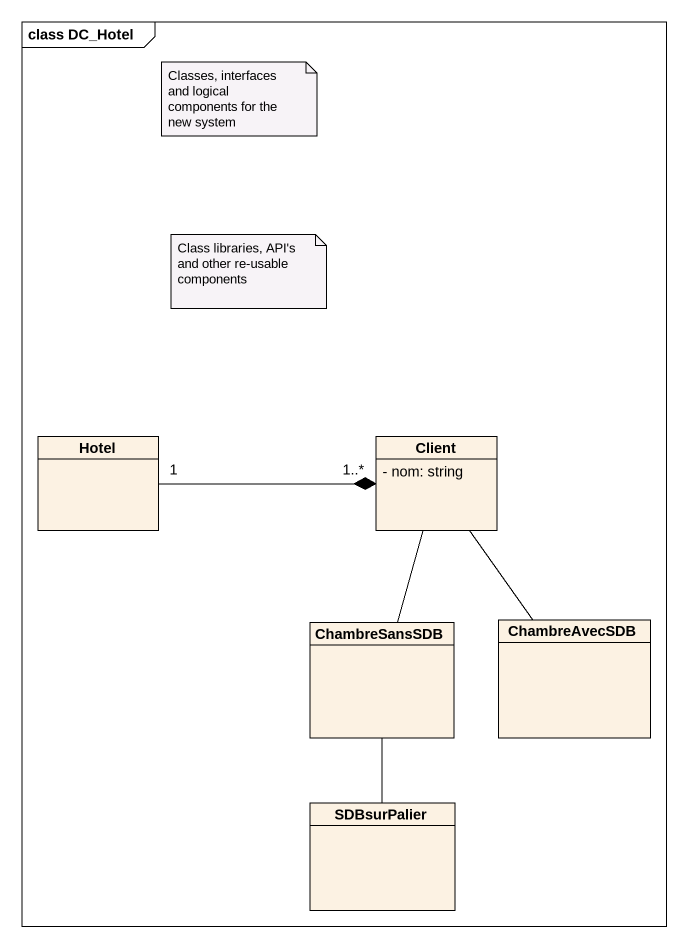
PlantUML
@startuml
mainframe class DC_Hotel
hide circle
hide empty members
skinparam classAttributeIconSize 0
class Hotel
class Client {
  - nom: string
}
class ChambreSansSDB
class ChambreAvecSDB
class SDBsurPalier
Hotel "1" -right-* "1..*" Client
ChambreSansSDB -up- Client
ChambreAvecSDB -up- Client
SDBsurPalier -up- ChambreSansSDB
note as N1
  Classes, interfaces and logical components for the new system
end note
note as N2
  Class libraries, API's and other re-usable components
end note
@enduml
